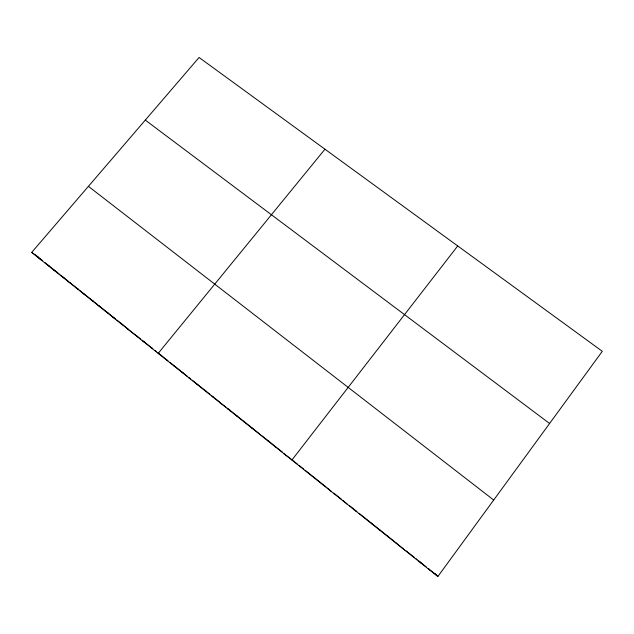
<?xml version="1.0" encoding="UTF-8"?>
<svg xmlns="http://www.w3.org/2000/svg" width="634" height="634" viewBox="0 0 634 634"><rect width="100%" height="100%" fill="white"/><g stroke="black" fill="none" stroke-linecap="round" stroke-linejoin="round"><path stroke-width="0.95" d="M331.574 491.715L327.334 487.982M437.848 576.528L602.3 351.307L199.076 57.472L31.7 252.403L437.848 576.528L435.296 573.794M457.716 245.952L291.894 460.046L292.448 460.149M324.957 149.212L158.199 353.352L161.741 355.626M299.779 466.339L300.239 466.362M283.818 453.603L290.998 458.992M275.774 447.184L276.527 447.438M267.754 440.781L268.602 441.113M259.758 434.401L260.701 434.813M251.785 428.037L252.831 428.536M243.844 421.705L244.986 422.276L227.249 408.122M235.927 415.389L237.164 416.031M228.042 409.089L229.373 409.81M220.18 402.812L225.839 406.996M212.342 396.559L213.856 397.431M204.528 390.33L206.137 391.273M196.746 384.117L197.879 384.79M188.987 377.919L190.779 379.013L189.249 377.793M181.253 371.746L183.131 372.919M173.542 365.596L175.515 366.832M165.854 359.462L167.915 360.778L161.107 355.341M150.559 347.258L152.802 348.716L145.281 342.709M142.951 341.187L144.504 342.202M135.367 335.132L137.784 336.725M127.806 329.101L140.78 339.119M120.27 323.086L122.861 324.822M112.757 317.087L115.436 318.894L98.444 305.334M105.268 311.112L108.034 312.982M97.81 305.16L100.655 307.094M90.369 299.224L93.293 301.229M82.951 293.304L85.21 294.858L79.385 290.126M75.557 287.4L78.656 289.548L69.914 282.574M68.195 281.52L71.365 283.731M60.848 275.663L64.105 277.938M53.525 269.822L56.862 272.16M46.227 263.998L49.65 266.399M31.7 252.403L38.761 257.396M38.951 258.189L42.454 260.653L35.282 254.931M145.305 120.103L549.591 423.496M88.411 186.348L493.696 500.036M44.61 262.381L59.033 273.888M60.484 275.045L68.464 281.409M85.962 295.381L96.97 304.161M116.918 320.075L128.076 328.983M142.285 340.315L144.528 342.114M155.068 350.523L156.574 351.719M158.088 352.924L160.347 354.731M170.197 362.593L187.719 376.572M192.308 380.241L209.997 394.356M211.542 395.584L213.087 396.821M214.561 397.993L219.491 401.924M245.699 422.838L259.274 433.672M261.422 435.384L275.806 446.867M277.248 448.016L282.304 452.05M293.154 460.712L297.401 464.104M298.82 465.229L303.789 469.192M305.208 470.325L325.9 486.841M333.793 493.141L341.71 499.457M343.152 500.606L347.622 504.521M349.659 505.797L356.902 511.583M359.082 513.318L394.934 541.927M396.409 543.1L404.658 550.035M406.014 550.772L414.176 557.278M415.658 558.467L417.148 559.648M418.63 560.836L426.088 566.788M436.557 575.141L428.322 568.571L429.511 569.871M420.12 562.025L421.198 563.238M411.941 555.503L412.916 556.628M395.671 542.514L396.424 543.473M387.572 536.055L388.23 536.927M379.504 529.612L380.051 530.404M371.461 523.193L371.904 523.898M363.44 516.797L363.781 517.415M355.452 510.418L355.69 510.956"/></g></svg>
